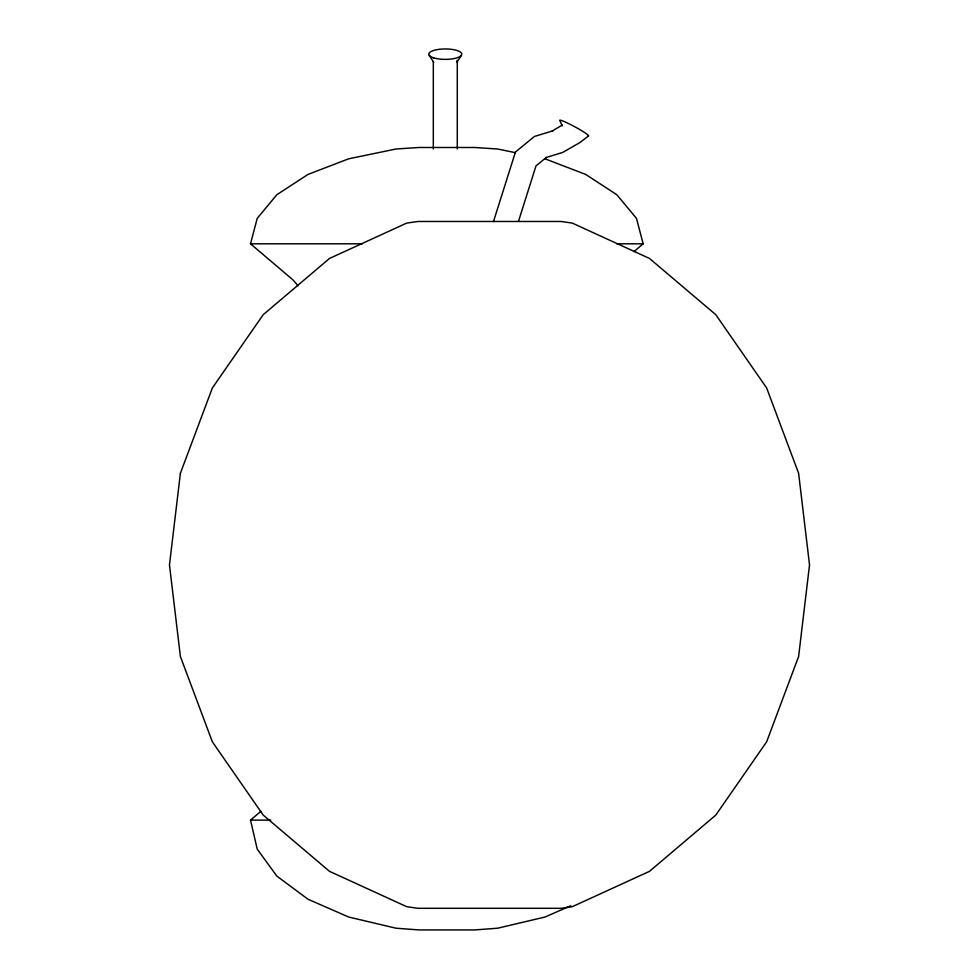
<?xml version="1.0" encoding="UTF-8"?>
<svg xmlns="http://www.w3.org/2000/svg" width="979" height="979" viewBox="0 0 979 979"><rect width="100%" height="100%" fill="white"/><g stroke="black" fill="none" stroke-linecap="round" stroke-linejoin="round"><path stroke-width="1.47" d="M298.044 285.795L293.137 280.055L250.526 243.808L257.208 218.403L276.824 194.735L308.018 174.409L348.683 158.806L396.03 149.004L418.914 147.486L474.778 147.486L497.65 149.004L515.407 152.675M493.477 221.584L515.431 152.039L534.436 136.46L552.964 130.782L552.266 131.002L562.227 125.079L562.252 125.838L559.964 120.882A16.606 1.53 28.5 0 1 567.649 123.109A16.325 1.505 28.5 0 1 587.045 134.258A16.606 1.53 28.5 0 1 587.816 135.995M518.552 221.132L535.99 165.904L546.258 157.484L545.584 157.692L562.631 152.467L579.752 142.665L588.538 135.946M461.268 55.509L456.875 62.277L457.279 60.392L457.279 148.955M633.951 251.652L643.166 243.808L636.472 218.403L616.856 194.735L585.662 174.409L544.997 158.806M570.757 905.771L544.997 917.029L497.65 928.214L474.778 929.928L418.914 929.928L396.03 928.214L348.683 917.029L308.018 899.248L276.824 876.07L257.208 849.087L250.526 820.121L260.891 811.31M250.526 243.808L362.426 243.808M616.856 243.808L643.166 243.808M250.526 820.121L270.791 820.121M429.328 55.509L433.734 62.277M433.318 61.604L433.318 148.955M180.381 473.31L169.477 564.895L180.381 656.468L212.357 741.813L263.216 815.103L329.495 871.334L406.677 906.676L417.862 908.304L561.138 908.304L572.323 906.676L649.505 871.334L715.784 815.103L766.643 741.813L798.619 656.468L809.523 564.895L798.619 473.31L766.643 387.965L715.784 314.687L649.505 258.456L572.323 223.102L561.138 221.474L417.862 221.474L406.677 223.102L329.495 258.456L263.216 314.687L212.357 387.965L180.381 473.31M433.611 57.834A16.606 5.274 0 0 0 456.985 57.834A16.325 5.189 0 0 0 456.997 50.48A16.606 5.274 0 0 0 433.611 50.48A16.325 5.189 0 0 0 433.611 57.834"/></g></svg>
